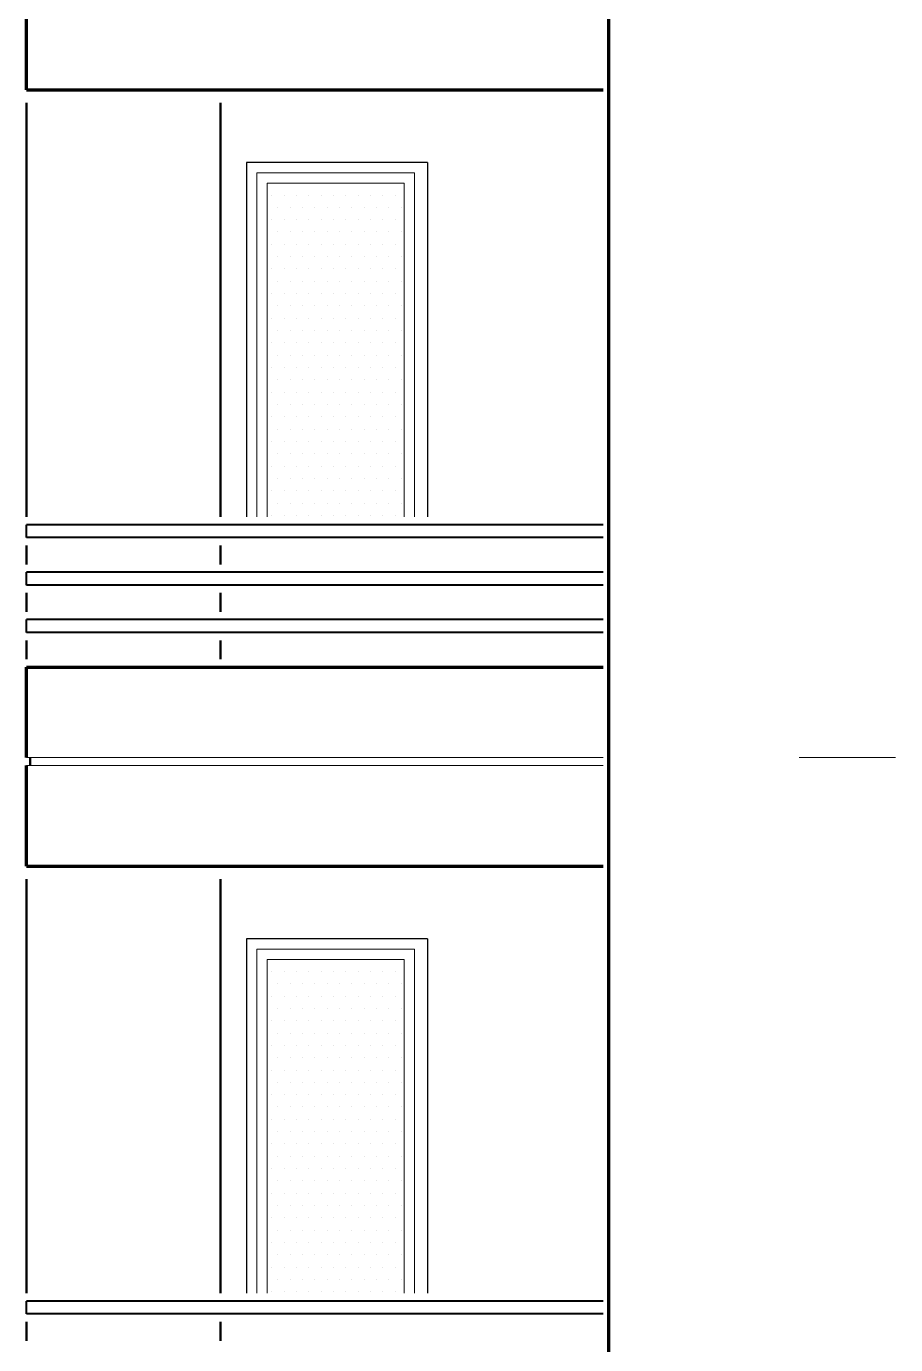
# Model space of a CAD drawing. Header units: millimetres. Extents: x 2016.56 to 2021.8, y 13721.83 to 13722.48.
# Drawn here: x 2020.9036 to 2020.9708, y 13722.1796 to 13722.2815 of the extents above; entities that cross this region are included whole.
import ezdxf

# ---------------------------------------------------------------- set-up
doc = ezdxf.new("R2010")
doc.units = ezdxf.units.MM
doc.linetypes.add('ACAD_ISO07W100', pattern=[3, 0, -3])
doc.layers.get('0').update_dxf_attribs({"lineweight": 20})
for name, color, linetype, lineweight in [('0.3', 150, 'Continuous', 30), ('0.5', 200, 'Continuous', 50), ('0.7', 20, 'Continuous', 70), ('0.8', 6, 'Continuous', 80), ('DUVAR', 4, 'Continuous', 40), ('PENCERE', 3, 'Continuous', 13)]:
    doc.layers.add(name, color=color, linetype=linetype, lineweight=lineweight)

msp = doc.modelspace()

# ---------------------------------------------------------------- linework, layer by layer
for p, q in [((2020.9336, 13722.27014), (2020.9214, 13722.27014)), ((2020.9214, 13722.27014), (2020.9214, 13722.24354)), ((2020.9222, 13722.24354), (2020.9222, 13722.26934)), ((2020.9222, 13722.26934), (2020.9328, 13722.26934)), ((2020.9328, 13722.26934), (2020.9328, 13722.24354)), ((2020.9336, 13722.27014), (2020.9336, 13722.24354)), ((2020.9336, 13722.21014), (2020.9214, 13722.21014)), ((2020.9214, 13722.21014), (2020.9214, 13722.18354)), ((2020.9222, 13722.18354), (2020.9222, 13722.20934)), ((2020.9222, 13722.20934), (2020.9328, 13722.20934)), ((2020.9328, 13722.20934), (2020.9328, 13722.18354)), ((2020.9336, 13722.21014), (2020.9336, 13722.18354))]:
    msp.add_line(p, q)
at = {"layer": '0.3'}
for p, q in [((2020.9346, 13722.27094), (2020.9206, 13722.27094)), ((2020.9206, 13722.27094), (2020.9206, 13722.24354)), ((2020.9346, 13722.27094), (2020.9346, 13722.24354)), ((2020.9346, 13722.21094), (2020.9206, 13722.21094)), ((2020.9206, 13722.21094), (2020.9206, 13722.18354)), ((2020.9346, 13722.21094), (2020.9346, 13722.18354))]:
    msp.add_line(p, q, dxfattribs=at)
at = {"layer": '0.5'}
for p, q in [((2020.9036, 13722.27554), (2020.9036, 13722.24354)), ((2020.9186, 13722.27554), (2020.9186, 13722.24354)), ((2020.9036, 13722.24134), (2020.9036, 13722.23987)), ((2020.9186, 13722.24134), (2020.9186, 13722.23987)), ((2020.9036, 13722.23767), (2020.9036, 13722.2362)), ((2020.9186, 13722.23767), (2020.9186, 13722.2362)), ((2020.9036, 13722.234), (2020.9036, 13722.23254)), ((2020.9186, 13722.234), (2020.9186, 13722.23254)), ((2020.9039, 13722.22494), (2020.9039, 13722.22434)), ((2020.9036, 13722.21554), (2020.9036, 13722.18354)), ((2020.9186, 13722.21554), (2020.9186, 13722.18354)), ((2020.9036, 13722.18134), (2020.9036, 13722.17987)), ((2020.9186, 13722.18134), (2020.9186, 13722.17987))]:
    msp.add_line(p, q, dxfattribs=at)
at = {"layer": '0.7'}
for p, q in [((2020.9036, 13722.27654), (2020.9036, 13722.28434)), ((2020.9036, 13722.27654), (2020.94817, 13722.27654)), ((2020.9036, 13722.22494), (2020.9036, 13722.23194)), ((2020.9036, 13722.23194), (2020.94817, 13722.23194)), ((2020.9036, 13722.21654), (2020.9036, 13722.22434)), ((2020.9036, 13722.21654), (2020.94817, 13722.21654))]:
    msp.add_line(p, q, dxfattribs=at)
at = {"layer": '0.8'}
msp.add_line((2020.9486, 13722.39754), (2020.9486, 13721.97854), dxfattribs=at)
at = {"layer": 'DUVAR'}
for p, q in [((2020.92257, 13722.26841), (2020.92257, 13722.26841)), ((2020.92352, 13722.26841), (2020.92352, 13722.26841)), ((2020.92447, 13722.26841), (2020.92447, 13722.26841)), ((2020.92542, 13722.26841), (2020.92542, 13722.26841)), ((2020.92638, 13722.26841), (2020.92638, 13722.26841)), ((2020.92733, 13722.26841), (2020.92733, 13722.26841)), ((2020.92828, 13722.26841), (2020.92828, 13722.26841)), ((2020.92923, 13722.26841), (2020.92923, 13722.26841)), ((2020.93019, 13722.26841), (2020.93019, 13722.26841)), ((2020.93114, 13722.26841), (2020.93114, 13722.26841)), ((2020.93209, 13722.26841), (2020.93209, 13722.26841)), ((2020.92304, 13722.26746), (2020.92304, 13722.26746)), ((2020.92399, 13722.26746), (2020.92399, 13722.26746)), ((2020.92495, 13722.26746), (2020.92495, 13722.26746)), ((2020.9259, 13722.26746), (2020.9259, 13722.26746)), ((2020.92685, 13722.26746), (2020.92685, 13722.26746)), ((2020.9278, 13722.26746), (2020.9278, 13722.26746)), ((2020.92876, 13722.26746), (2020.92876, 13722.26746)), ((2020.92971, 13722.26746), (2020.92971, 13722.26746)), ((2020.93066, 13722.26746), (2020.93066, 13722.26746)), ((2020.93161, 13722.26746), (2020.93161, 13722.26746)), ((2020.93257, 13722.26746), (2020.93257, 13722.26746)), ((2020.92257, 13722.26651), (2020.92257, 13722.26651)), ((2020.92352, 13722.26651), (2020.92352, 13722.26651)), ((2020.92447, 13722.26651), (2020.92447, 13722.26651)), ((2020.92542, 13722.26651), (2020.92542, 13722.26651)), ((2020.92638, 13722.26651), (2020.92638, 13722.26651)), ((2020.92733, 13722.26651), (2020.92733, 13722.26651)), ((2020.92828, 13722.26651), (2020.92828, 13722.26651)), ((2020.92923, 13722.26651), (2020.92923, 13722.26651)), ((2020.93019, 13722.26651), (2020.93019, 13722.26651)), ((2020.93114, 13722.26651), (2020.93114, 13722.26651)), ((2020.93209, 13722.26651), (2020.93209, 13722.26651)), ((2020.92304, 13722.26556), (2020.92304, 13722.26556)), ((2020.92399, 13722.26556), (2020.92399, 13722.26556)), ((2020.92495, 13722.26556), (2020.92495, 13722.26556)), ((2020.9259, 13722.26556), (2020.9259, 13722.26556)), ((2020.92685, 13722.26556), (2020.92685, 13722.26556)), ((2020.9278, 13722.26556), (2020.9278, 13722.26556)), ((2020.92876, 13722.26556), (2020.92876, 13722.26556)), ((2020.92971, 13722.26556), (2020.92971, 13722.26556)), ((2020.93066, 13722.26556), (2020.93066, 13722.26556)), ((2020.93161, 13722.26556), (2020.93161, 13722.26556)), ((2020.93257, 13722.26556), (2020.93257, 13722.26556)), ((2020.92257, 13722.2646), (2020.92257, 13722.2646)), ((2020.92352, 13722.2646), (2020.92352, 13722.2646)), ((2020.92447, 13722.2646), (2020.92447, 13722.2646)), ((2020.92542, 13722.2646), (2020.92542, 13722.2646)), ((2020.92638, 13722.2646), (2020.92638, 13722.2646)), ((2020.92733, 13722.2646), (2020.92733, 13722.2646)), ((2020.92828, 13722.2646), (2020.92828, 13722.2646)), ((2020.92923, 13722.2646), (2020.92923, 13722.2646)), ((2020.93019, 13722.2646), (2020.93019, 13722.2646)), ((2020.93114, 13722.2646), (2020.93114, 13722.2646)), ((2020.93209, 13722.2646), (2020.93209, 13722.2646)), ((2020.92304, 13722.26365), (2020.92304, 13722.26365)), ((2020.92399, 13722.26365), (2020.92399, 13722.26365)), ((2020.92495, 13722.26365), (2020.92495, 13722.26365)), ((2020.9259, 13722.26365), (2020.9259, 13722.26365)), ((2020.92685, 13722.26365), (2020.92685, 13722.26365)), ((2020.9278, 13722.26365), (2020.9278, 13722.26365)), ((2020.92876, 13722.26365), (2020.92876, 13722.26365)), ((2020.92971, 13722.26365), (2020.92971, 13722.26365)), ((2020.93066, 13722.26365), (2020.93066, 13722.26365)), ((2020.93161, 13722.26365), (2020.93161, 13722.26365)), ((2020.93257, 13722.26365), (2020.93257, 13722.26365)), ((2020.92257, 13722.2627), (2020.92257, 13722.2627)), ((2020.92352, 13722.2627), (2020.92352, 13722.2627)), ((2020.92447, 13722.2627), (2020.92447, 13722.2627)), ((2020.92542, 13722.2627), (2020.92542, 13722.2627)), ((2020.92638, 13722.2627), (2020.92638, 13722.2627)), ((2020.92733, 13722.2627), (2020.92733, 13722.2627)), ((2020.92828, 13722.2627), (2020.92828, 13722.2627)), ((2020.92923, 13722.2627), (2020.92923, 13722.2627)), ((2020.93019, 13722.2627), (2020.93019, 13722.2627)), ((2020.93114, 13722.2627), (2020.93114, 13722.2627)), ((2020.93209, 13722.2627), (2020.93209, 13722.2627)), ((2020.92304, 13722.26175), (2020.92304, 13722.26175)), ((2020.92399, 13722.26175), (2020.92399, 13722.26175)), ((2020.92495, 13722.26175), (2020.92495, 13722.26175)), ((2020.9259, 13722.26175), (2020.9259, 13722.26175)), ((2020.92685, 13722.26175), (2020.92685, 13722.26175)), ((2020.9278, 13722.26175), (2020.9278, 13722.26175)), ((2020.92876, 13722.26175), (2020.92876, 13722.26175)), ((2020.92971, 13722.26175), (2020.92971, 13722.26175)), ((2020.93066, 13722.26175), (2020.93066, 13722.26175)), ((2020.93161, 13722.26175), (2020.93161, 13722.26175)), ((2020.93257, 13722.26175), (2020.93257, 13722.26175)), ((2020.92257, 13722.26079), (2020.92257, 13722.26079)), ((2020.92352, 13722.26079), (2020.92352, 13722.26079)), ((2020.92447, 13722.26079), (2020.92447, 13722.26079)), ((2020.92542, 13722.26079), (2020.92542, 13722.26079)), ((2020.92638, 13722.26079), (2020.92638, 13722.26079)), ((2020.92733, 13722.26079), (2020.92733, 13722.26079)), ((2020.92828, 13722.26079), (2020.92828, 13722.26079)), ((2020.92923, 13722.26079), (2020.92923, 13722.26079)), ((2020.93019, 13722.26079), (2020.93019, 13722.26079)), ((2020.93114, 13722.26079), (2020.93114, 13722.26079)), ((2020.93209, 13722.26079), (2020.93209, 13722.26079)), ((2020.92304, 13722.25984), (2020.92304, 13722.25984)), ((2020.92399, 13722.25984), (2020.92399, 13722.25984)), ((2020.92495, 13722.25984), (2020.92495, 13722.25984)), ((2020.9259, 13722.25984), (2020.9259, 13722.25984)), ((2020.92685, 13722.25984), (2020.92685, 13722.25984)), ((2020.9278, 13722.25984), (2020.9278, 13722.25984)), ((2020.92876, 13722.25984), (2020.92876, 13722.25984)), ((2020.92971, 13722.25984), (2020.92971, 13722.25984)), ((2020.93066, 13722.25984), (2020.93066, 13722.25984)), ((2020.93161, 13722.25984), (2020.93161, 13722.25984)), ((2020.93257, 13722.25984), (2020.93257, 13722.25984)), ((2020.92257, 13722.25889), (2020.92257, 13722.25889)), ((2020.92352, 13722.25889), (2020.92352, 13722.25889)), ((2020.92447, 13722.25889), (2020.92447, 13722.25889)), ((2020.92542, 13722.25889), (2020.92542, 13722.25889)), ((2020.92638, 13722.25889), (2020.92638, 13722.25889)), ((2020.92733, 13722.25889), (2020.92733, 13722.25889)), ((2020.92828, 13722.25889), (2020.92828, 13722.25889)), ((2020.92923, 13722.25889), (2020.92923, 13722.25889)), ((2020.93019, 13722.25889), (2020.93019, 13722.25889)), ((2020.93114, 13722.25889), (2020.93114, 13722.25889)), ((2020.93209, 13722.25889), (2020.93209, 13722.25889)), ((2020.92304, 13722.25794), (2020.92304, 13722.25794)), ((2020.92399, 13722.25794), (2020.92399, 13722.25794)), ((2020.92495, 13722.25794), (2020.92495, 13722.25794)), ((2020.9259, 13722.25794), (2020.9259, 13722.25794)), ((2020.92685, 13722.25794), (2020.92685, 13722.25794)), ((2020.9278, 13722.25794), (2020.9278, 13722.25794)), ((2020.92876, 13722.25794), (2020.92876, 13722.25794)), ((2020.92971, 13722.25794), (2020.92971, 13722.25794)), ((2020.93066, 13722.25794), (2020.93066, 13722.25794)), ((2020.93161, 13722.25794), (2020.93161, 13722.25794)), ((2020.93257, 13722.25794), (2020.93257, 13722.25794)), ((2020.92257, 13722.25698), (2020.92257, 13722.25698)), ((2020.92304, 13722.25603), (2020.92304, 13722.25603)), ((2020.92352, 13722.25698), (2020.92352, 13722.25698)), ((2020.92399, 13722.25603), (2020.92399, 13722.25603)), ((2020.92447, 13722.25698), (2020.92447, 13722.25698)), ((2020.92495, 13722.25603), (2020.92495, 13722.25603)), ((2020.92542, 13722.25698), (2020.92542, 13722.25698)), ((2020.9259, 13722.25603), (2020.9259, 13722.25603)), ((2020.92638, 13722.25698), (2020.92638, 13722.25698)), ((2020.92685, 13722.25603), (2020.92685, 13722.25603)), ((2020.92733, 13722.25698), (2020.92733, 13722.25698)), ((2020.9278, 13722.25603), (2020.9278, 13722.25603)), ((2020.92828, 13722.25698), (2020.92828, 13722.25698)), ((2020.92876, 13722.25603), (2020.92876, 13722.25603)), ((2020.92923, 13722.25698), (2020.92923, 13722.25698)), ((2020.92971, 13722.25603), (2020.92971, 13722.25603)), ((2020.93019, 13722.25698), (2020.93019, 13722.25698)), ((2020.93066, 13722.25603), (2020.93066, 13722.25603)), ((2020.93114, 13722.25698), (2020.93114, 13722.25698)), ((2020.93161, 13722.25603), (2020.93161, 13722.25603)), ((2020.93209, 13722.25698), (2020.93209, 13722.25698)), ((2020.93257, 13722.25603), (2020.93257, 13722.25603)), ((2020.92257, 13722.25508), (2020.92257, 13722.25508)), ((2020.92352, 13722.25508), (2020.92352, 13722.25508)), ((2020.92447, 13722.25508), (2020.92447, 13722.25508)), ((2020.92542, 13722.25508), (2020.92542, 13722.25508)), ((2020.92638, 13722.25508), (2020.92638, 13722.25508)), ((2020.92733, 13722.25508), (2020.92733, 13722.25508)), ((2020.92828, 13722.25508), (2020.92828, 13722.25508)), ((2020.92923, 13722.25508), (2020.92923, 13722.25508)), ((2020.93019, 13722.25508), (2020.93019, 13722.25508)), ((2020.93114, 13722.25508), (2020.93114, 13722.25508)), ((2020.93209, 13722.25508), (2020.93209, 13722.25508)), ((2020.92304, 13722.25413), (2020.92304, 13722.25413)), ((2020.92399, 13722.25413), (2020.92399, 13722.25413)), ((2020.92495, 13722.25413), (2020.92495, 13722.25413)), ((2020.9259, 13722.25413), (2020.9259, 13722.25413)), ((2020.92685, 13722.25413), (2020.92685, 13722.25413)), ((2020.9278, 13722.25413), (2020.9278, 13722.25413)), ((2020.92876, 13722.25413), (2020.92876, 13722.25413)), ((2020.92971, 13722.25413), (2020.92971, 13722.25413)), ((2020.93066, 13722.25413), (2020.93066, 13722.25413)), ((2020.93161, 13722.25413), (2020.93161, 13722.25413)), ((2020.93257, 13722.25413), (2020.93257, 13722.25413)), ((2020.92257, 13722.25317), (2020.92257, 13722.25317)), ((2020.92352, 13722.25317), (2020.92352, 13722.25317)), ((2020.92447, 13722.25317), (2020.92447, 13722.25317)), ((2020.92542, 13722.25317), (2020.92542, 13722.25317)), ((2020.92638, 13722.25317), (2020.92638, 13722.25317)), ((2020.92733, 13722.25317), (2020.92733, 13722.25317)), ((2020.92828, 13722.25317), (2020.92828, 13722.25317)), ((2020.92923, 13722.25317), (2020.92923, 13722.25317)), ((2020.93019, 13722.25317), (2020.93019, 13722.25317)), ((2020.93114, 13722.25317), (2020.93114, 13722.25317)), ((2020.93209, 13722.25317), (2020.93209, 13722.25317)), ((2020.92304, 13722.25222), (2020.92304, 13722.25222)), ((2020.92399, 13722.25222), (2020.92399, 13722.25222)), ((2020.92495, 13722.25222), (2020.92495, 13722.25222)), ((2020.9259, 13722.25222), (2020.9259, 13722.25222)), ((2020.92685, 13722.25222), (2020.92685, 13722.25222)), ((2020.9278, 13722.25222), (2020.9278, 13722.25222)), ((2020.92876, 13722.25222), (2020.92876, 13722.25222)), ((2020.92971, 13722.25222), (2020.92971, 13722.25222)), ((2020.93066, 13722.25222), (2020.93066, 13722.25222)), ((2020.93161, 13722.25222), (2020.93161, 13722.25222)), ((2020.93257, 13722.25222), (2020.93257, 13722.25222)), ((2020.92257, 13722.25127), (2020.92257, 13722.25127)), ((2020.92352, 13722.25127), (2020.92352, 13722.25127)), ((2020.92447, 13722.25127), (2020.92447, 13722.25127)), ((2020.92542, 13722.25127), (2020.92542, 13722.25127)), ((2020.92638, 13722.25127), (2020.92638, 13722.25127)), ((2020.92733, 13722.25127), (2020.92733, 13722.25127)), ((2020.92828, 13722.25127), (2020.92828, 13722.25127)), ((2020.92923, 13722.25127), (2020.92923, 13722.25127)), ((2020.93019, 13722.25127), (2020.93019, 13722.25127)), ((2020.93114, 13722.25127), (2020.93114, 13722.25127)), ((2020.93209, 13722.25127), (2020.93209, 13722.25127)), ((2020.92304, 13722.25032), (2020.92304, 13722.25032)), ((2020.92399, 13722.25032), (2020.92399, 13722.25032)), ((2020.92495, 13722.25032), (2020.92495, 13722.25032)), ((2020.9259, 13722.25032), (2020.9259, 13722.25032)), ((2020.92685, 13722.25032), (2020.92685, 13722.25032)), ((2020.9278, 13722.25032), (2020.9278, 13722.25032)), ((2020.92876, 13722.25032), (2020.92876, 13722.25032)), ((2020.92971, 13722.25032), (2020.92971, 13722.25032)), ((2020.93066, 13722.25032), (2020.93066, 13722.25032)), ((2020.93161, 13722.25032), (2020.93161, 13722.25032)), ((2020.93257, 13722.25032), (2020.93257, 13722.25032)), ((2020.92257, 13722.24936), (2020.92257, 13722.24936)), ((2020.92352, 13722.24936), (2020.92352, 13722.24936)), ((2020.92447, 13722.24936), (2020.92447, 13722.24936)), ((2020.92542, 13722.24936), (2020.92542, 13722.24936)), ((2020.92638, 13722.24936), (2020.92638, 13722.24936)), ((2020.92733, 13722.24936), (2020.92733, 13722.24936)), ((2020.92828, 13722.24936), (2020.92828, 13722.24936)), ((2020.92923, 13722.24936), (2020.92923, 13722.24936)), ((2020.93019, 13722.24936), (2020.93019, 13722.24936)), ((2020.93114, 13722.24936), (2020.93114, 13722.24936)), ((2020.93209, 13722.24936), (2020.93209, 13722.24936)), ((2020.92304, 13722.24841), (2020.92304, 13722.24841)), ((2020.92399, 13722.24841), (2020.92399, 13722.24841)), ((2020.92495, 13722.24841), (2020.92495, 13722.24841)), ((2020.9259, 13722.24841), (2020.9259, 13722.24841)), ((2020.92685, 13722.24841), (2020.92685, 13722.24841)), ((2020.9278, 13722.24841), (2020.9278, 13722.24841)), ((2020.92876, 13722.24841), (2020.92876, 13722.24841)), ((2020.92971, 13722.24841), (2020.92971, 13722.24841)), ((2020.93066, 13722.24841), (2020.93066, 13722.24841)), ((2020.93161, 13722.24841), (2020.93161, 13722.24841)), ((2020.93257, 13722.24841), (2020.93257, 13722.24841)), ((2020.92257, 13722.24746), (2020.92257, 13722.24746)), ((2020.92352, 13722.24746), (2020.92352, 13722.24746)), ((2020.92447, 13722.24746), (2020.92447, 13722.24746)), ((2020.92542, 13722.24746), (2020.92542, 13722.24746)), ((2020.92638, 13722.24746), (2020.92638, 13722.24746)), ((2020.92733, 13722.24746), (2020.92733, 13722.24746)), ((2020.92828, 13722.24746), (2020.92828, 13722.24746)), ((2020.92923, 13722.24746), (2020.92923, 13722.24746)), ((2020.93019, 13722.24746), (2020.93019, 13722.24746)), ((2020.93114, 13722.24746), (2020.93114, 13722.24746)), ((2020.93209, 13722.24746), (2020.93209, 13722.24746)), ((2020.92304, 13722.24651), (2020.92304, 13722.24651)), ((2020.92399, 13722.24651), (2020.92399, 13722.24651)), ((2020.92495, 13722.24651), (2020.92495, 13722.24651)), ((2020.9259, 13722.24651), (2020.9259, 13722.24651)), ((2020.92685, 13722.24651), (2020.92685, 13722.24651)), ((2020.9278, 13722.24651), (2020.9278, 13722.24651)), ((2020.92876, 13722.24651), (2020.92876, 13722.24651)), ((2020.92971, 13722.24651), (2020.92971, 13722.24651)), ((2020.93066, 13722.24651), (2020.93066, 13722.24651)), ((2020.93161, 13722.24651), (2020.93161, 13722.24651)), ((2020.93257, 13722.24651), (2020.93257, 13722.24651)), ((2020.92257, 13722.24555), (2020.92257, 13722.24555)), ((2020.92352, 13722.24555), (2020.92352, 13722.24555)), ((2020.92447, 13722.24555), (2020.92447, 13722.24555)), ((2020.92542, 13722.24555), (2020.92542, 13722.24555)), ((2020.92638, 13722.24555), (2020.92638, 13722.24555)), ((2020.92733, 13722.24555), (2020.92733, 13722.24555)), ((2020.92828, 13722.24555), (2020.92828, 13722.24555)), ((2020.92923, 13722.24555), (2020.92923, 13722.24555)), ((2020.93019, 13722.24555), (2020.93019, 13722.24555)), ((2020.93114, 13722.24555), (2020.93114, 13722.24555)), ((2020.93209, 13722.24555), (2020.93209, 13722.24555)), ((2020.92304, 13722.2446), (2020.92304, 13722.2446)), ((2020.92399, 13722.2446), (2020.92399, 13722.2446)), ((2020.92495, 13722.2446), (2020.92495, 13722.2446)), ((2020.9259, 13722.2446), (2020.9259, 13722.2446)), ((2020.92685, 13722.2446), (2020.92685, 13722.2446)), ((2020.9278, 13722.2446), (2020.9278, 13722.2446)), ((2020.92876, 13722.2446), (2020.92876, 13722.2446)), ((2020.92971, 13722.2446), (2020.92971, 13722.2446)), ((2020.93066, 13722.2446), (2020.93066, 13722.2446)), ((2020.93161, 13722.2446), (2020.93161, 13722.2446)), ((2020.93257, 13722.2446), (2020.93257, 13722.2446)), ((2020.9036, 13722.24194), (2020.9036, 13722.24294)), ((2020.9036, 13722.24194), (2020.9036, 13722.24294)), ((2020.94817, 13722.24294), (2020.9036, 13722.24294)), ((2020.92257, 13722.24365), (2020.92257, 13722.24365)), ((2020.92352, 13722.24365), (2020.92352, 13722.24365)), ((2020.92447, 13722.24365), (2020.92447, 13722.24365)), ((2020.92542, 13722.24365), (2020.92542, 13722.24365)), ((2020.92638, 13722.24365), (2020.92638, 13722.24365)), ((2020.92733, 13722.24365), (2020.92733, 13722.24365)), ((2020.92828, 13722.24365), (2020.92828, 13722.24365)), ((2020.92923, 13722.24365), (2020.92923, 13722.24365)), ((2020.93019, 13722.24365), (2020.93019, 13722.24365)), ((2020.93114, 13722.24365), (2020.93114, 13722.24365)), ((2020.93209, 13722.24365), (2020.93209, 13722.24365)), ((2020.94817, 13722.24194), (2020.9036, 13722.24194)), ((2020.9036, 13722.23827), (2020.9036, 13722.23927)), ((2020.9036, 13722.23827), (2020.9036, 13722.23927)), ((2020.94817, 13722.23927), (2020.9036, 13722.23927)), ((2020.94817, 13722.23827), (2020.9036, 13722.23827)), ((2020.9036, 13722.2346), (2020.9036, 13722.2356)), ((2020.9036, 13722.2346), (2020.9036, 13722.2356)), ((2020.94817, 13722.2356), (2020.9036, 13722.2356)), ((2020.94817, 13722.2346), (2020.9036, 13722.2346)), ((2020.92257, 13722.20841), (2020.92257, 13722.20841)), ((2020.92352, 13722.20841), (2020.92352, 13722.20841)), ((2020.92447, 13722.20841), (2020.92447, 13722.20841)), ((2020.92542, 13722.20841), (2020.92542, 13722.20841)), ((2020.92638, 13722.20841), (2020.92638, 13722.20841)), ((2020.92733, 13722.20841), (2020.92733, 13722.20841)), ((2020.92828, 13722.20841), (2020.92828, 13722.20841)), ((2020.92923, 13722.20841), (2020.92923, 13722.20841)), ((2020.93019, 13722.20841), (2020.93019, 13722.20841)), ((2020.93114, 13722.20841), (2020.93114, 13722.20841)), ((2020.93209, 13722.20841), (2020.93209, 13722.20841)), ((2020.92304, 13722.20746), (2020.92304, 13722.20746)), ((2020.92399, 13722.20746), (2020.92399, 13722.20746)), ((2020.92495, 13722.20746), (2020.92495, 13722.20746)), ((2020.9259, 13722.20746), (2020.9259, 13722.20746)), ((2020.92685, 13722.20746), (2020.92685, 13722.20746)), ((2020.9278, 13722.20746), (2020.9278, 13722.20746)), ((2020.92876, 13722.20746), (2020.92876, 13722.20746)), ((2020.92971, 13722.20746), (2020.92971, 13722.20746)), ((2020.93066, 13722.20746), (2020.93066, 13722.20746)), ((2020.93161, 13722.20746), (2020.93161, 13722.20746)), ((2020.93257, 13722.20746), (2020.93257, 13722.20746)), ((2020.92257, 13722.20651), (2020.92257, 13722.20651)), ((2020.92352, 13722.20651), (2020.92352, 13722.20651)), ((2020.92447, 13722.20651), (2020.92447, 13722.20651)), ((2020.92542, 13722.20651), (2020.92542, 13722.20651)), ((2020.92638, 13722.20651), (2020.92638, 13722.20651)), ((2020.92733, 13722.20651), (2020.92733, 13722.20651)), ((2020.92828, 13722.20651), (2020.92828, 13722.20651)), ((2020.92923, 13722.20651), (2020.92923, 13722.20651)), ((2020.93019, 13722.20651), (2020.93019, 13722.20651)), ((2020.93114, 13722.20651), (2020.93114, 13722.20651)), ((2020.93209, 13722.20651), (2020.93209, 13722.20651)), ((2020.92304, 13722.20556), (2020.92304, 13722.20556)), ((2020.92399, 13722.20556), (2020.92399, 13722.20556)), ((2020.92495, 13722.20556), (2020.92495, 13722.20556)), ((2020.9259, 13722.20556), (2020.9259, 13722.20556)), ((2020.92685, 13722.20556), (2020.92685, 13722.20556)), ((2020.9278, 13722.20556), (2020.9278, 13722.20556)), ((2020.92876, 13722.20556), (2020.92876, 13722.20556)), ((2020.92971, 13722.20556), (2020.92971, 13722.20556)), ((2020.93066, 13722.20556), (2020.93066, 13722.20556)), ((2020.93161, 13722.20556), (2020.93161, 13722.20556)), ((2020.93257, 13722.20556), (2020.93257, 13722.20556)), ((2020.92257, 13722.2046), (2020.92257, 13722.2046)), ((2020.92352, 13722.2046), (2020.92352, 13722.2046)), ((2020.92447, 13722.2046), (2020.92447, 13722.2046)), ((2020.92542, 13722.2046), (2020.92542, 13722.2046)), ((2020.92638, 13722.2046), (2020.92638, 13722.2046)), ((2020.92733, 13722.2046), (2020.92733, 13722.2046)), ((2020.92828, 13722.2046), (2020.92828, 13722.2046)), ((2020.92923, 13722.2046), (2020.92923, 13722.2046)), ((2020.93019, 13722.2046), (2020.93019, 13722.2046)), ((2020.93114, 13722.2046), (2020.93114, 13722.2046)), ((2020.93209, 13722.2046), (2020.93209, 13722.2046)), ((2020.92304, 13722.20365), (2020.92304, 13722.20365)), ((2020.92399, 13722.20365), (2020.92399, 13722.20365)), ((2020.92495, 13722.20365), (2020.92495, 13722.20365)), ((2020.9259, 13722.20365), (2020.9259, 13722.20365)), ((2020.92685, 13722.20365), (2020.92685, 13722.20365)), ((2020.9278, 13722.20365), (2020.9278, 13722.20365)), ((2020.92876, 13722.20365), (2020.92876, 13722.20365)), ((2020.92971, 13722.20365), (2020.92971, 13722.20365)), ((2020.93066, 13722.20365), (2020.93066, 13722.20365)), ((2020.93161, 13722.20365), (2020.93161, 13722.20365)), ((2020.93257, 13722.20365), (2020.93257, 13722.20365)), ((2020.92257, 13722.2027), (2020.92257, 13722.2027)), ((2020.92352, 13722.2027), (2020.92352, 13722.2027)), ((2020.92447, 13722.2027), (2020.92447, 13722.2027)), ((2020.92542, 13722.2027), (2020.92542, 13722.2027)), ((2020.92638, 13722.2027), (2020.92638, 13722.2027)), ((2020.92733, 13722.2027), (2020.92733, 13722.2027)), ((2020.92828, 13722.2027), (2020.92828, 13722.2027)), ((2020.92923, 13722.2027), (2020.92923, 13722.2027)), ((2020.93019, 13722.2027), (2020.93019, 13722.2027)), ((2020.93114, 13722.2027), (2020.93114, 13722.2027)), ((2020.93209, 13722.2027), (2020.93209, 13722.2027)), ((2020.92304, 13722.20175), (2020.92304, 13722.20175)), ((2020.92399, 13722.20175), (2020.92399, 13722.20175)), ((2020.92495, 13722.20175), (2020.92495, 13722.20175)), ((2020.9259, 13722.20175), (2020.9259, 13722.20175)), ((2020.92685, 13722.20175), (2020.92685, 13722.20175)), ((2020.9278, 13722.20175), (2020.9278, 13722.20175)), ((2020.92876, 13722.20175), (2020.92876, 13722.20175)), ((2020.92971, 13722.20175), (2020.92971, 13722.20175)), ((2020.93066, 13722.20175), (2020.93066, 13722.20175)), ((2020.93161, 13722.20175), (2020.93161, 13722.20175)), ((2020.93257, 13722.20175), (2020.93257, 13722.20175)), ((2020.92257, 13722.20079), (2020.92257, 13722.20079)), ((2020.92352, 13722.20079), (2020.92352, 13722.20079)), ((2020.92447, 13722.20079), (2020.92447, 13722.20079)), ((2020.92542, 13722.20079), (2020.92542, 13722.20079)), ((2020.92638, 13722.20079), (2020.92638, 13722.20079)), ((2020.92733, 13722.20079), (2020.92733, 13722.20079)), ((2020.92828, 13722.20079), (2020.92828, 13722.20079)), ((2020.92923, 13722.20079), (2020.92923, 13722.20079)), ((2020.93019, 13722.20079), (2020.93019, 13722.20079)), ((2020.93114, 13722.20079), (2020.93114, 13722.20079)), ((2020.93209, 13722.20079), (2020.93209, 13722.20079)), ((2020.92304, 13722.19984), (2020.92304, 13722.19984)), ((2020.92399, 13722.19984), (2020.92399, 13722.19984)), ((2020.92495, 13722.19984), (2020.92495, 13722.19984)), ((2020.9259, 13722.19984), (2020.9259, 13722.19984)), ((2020.92685, 13722.19984), (2020.92685, 13722.19984)), ((2020.9278, 13722.19984), (2020.9278, 13722.19984)), ((2020.92876, 13722.19984), (2020.92876, 13722.19984)), ((2020.92971, 13722.19984), (2020.92971, 13722.19984)), ((2020.93066, 13722.19984), (2020.93066, 13722.19984)), ((2020.93161, 13722.19984), (2020.93161, 13722.19984)), ((2020.93257, 13722.19984), (2020.93257, 13722.19984)), ((2020.92257, 13722.19889), (2020.92257, 13722.19889)), ((2020.92352, 13722.19889), (2020.92352, 13722.19889)), ((2020.92447, 13722.19889), (2020.92447, 13722.19889)), ((2020.92542, 13722.19889), (2020.92542, 13722.19889)), ((2020.92638, 13722.19889), (2020.92638, 13722.19889)), ((2020.92733, 13722.19889), (2020.92733, 13722.19889)), ((2020.92828, 13722.19889), (2020.92828, 13722.19889)), ((2020.92923, 13722.19889), (2020.92923, 13722.19889)), ((2020.93019, 13722.19889), (2020.93019, 13722.19889)), ((2020.93114, 13722.19889), (2020.93114, 13722.19889)), ((2020.93209, 13722.19889), (2020.93209, 13722.19889)), ((2020.92257, 13722.19698), (2020.92257, 13722.19698)), ((2020.92304, 13722.19794), (2020.92304, 13722.19794)), ((2020.92352, 13722.19698), (2020.92352, 13722.19698)), ((2020.92399, 13722.19794), (2020.92399, 13722.19794)), ((2020.92447, 13722.19698), (2020.92447, 13722.19698)), ((2020.92495, 13722.19794), (2020.92495, 13722.19794)), ((2020.92542, 13722.19698), (2020.92542, 13722.19698)), ((2020.9259, 13722.19794), (2020.9259, 13722.19794)), ((2020.92638, 13722.19698), (2020.92638, 13722.19698)), ((2020.92685, 13722.19794), (2020.92685, 13722.19794)), ((2020.92733, 13722.19698), (2020.92733, 13722.19698)), ((2020.9278, 13722.19794), (2020.9278, 13722.19794)), ((2020.92828, 13722.19698), (2020.92828, 13722.19698)), ((2020.92876, 13722.19794), (2020.92876, 13722.19794)), ((2020.92923, 13722.19698), (2020.92923, 13722.19698)), ((2020.92971, 13722.19794), (2020.92971, 13722.19794)), ((2020.93019, 13722.19698), (2020.93019, 13722.19698)), ((2020.93066, 13722.19794), (2020.93066, 13722.19794)), ((2020.93114, 13722.19698), (2020.93114, 13722.19698)), ((2020.93161, 13722.19794), (2020.93161, 13722.19794)), ((2020.93209, 13722.19698), (2020.93209, 13722.19698)), ((2020.93257, 13722.19794), (2020.93257, 13722.19794)), ((2020.92304, 13722.19603), (2020.92304, 13722.19603)), ((2020.92399, 13722.19603), (2020.92399, 13722.19603)), ((2020.92495, 13722.19603), (2020.92495, 13722.19603)), ((2020.9259, 13722.19603), (2020.9259, 13722.19603)), ((2020.92685, 13722.19603), (2020.92685, 13722.19603)), ((2020.9278, 13722.19603), (2020.9278, 13722.19603)), ((2020.92876, 13722.19603), (2020.92876, 13722.19603)), ((2020.92971, 13722.19603), (2020.92971, 13722.19603)), ((2020.93066, 13722.19603), (2020.93066, 13722.19603)), ((2020.93161, 13722.19603), (2020.93161, 13722.19603)), ((2020.93257, 13722.19603), (2020.93257, 13722.19603)), ((2020.92257, 13722.19508), (2020.92257, 13722.19508)), ((2020.92352, 13722.19508), (2020.92352, 13722.19508)), ((2020.92447, 13722.19508), (2020.92447, 13722.19508)), ((2020.92542, 13722.19508), (2020.92542, 13722.19508)), ((2020.92638, 13722.19508), (2020.92638, 13722.19508)), ((2020.92733, 13722.19508), (2020.92733, 13722.19508)), ((2020.92828, 13722.19508), (2020.92828, 13722.19508)), ((2020.92923, 13722.19508), (2020.92923, 13722.19508)), ((2020.93019, 13722.19508), (2020.93019, 13722.19508)), ((2020.93114, 13722.19508), (2020.93114, 13722.19508)), ((2020.93209, 13722.19508), (2020.93209, 13722.19508)), ((2020.92304, 13722.19413), (2020.92304, 13722.19413)), ((2020.92399, 13722.19413), (2020.92399, 13722.19413)), ((2020.92495, 13722.19413), (2020.92495, 13722.19413)), ((2020.9259, 13722.19413), (2020.9259, 13722.19413)), ((2020.92685, 13722.19413), (2020.92685, 13722.19413)), ((2020.9278, 13722.19413), (2020.9278, 13722.19413)), ((2020.92876, 13722.19413), (2020.92876, 13722.19413)), ((2020.92971, 13722.19413), (2020.92971, 13722.19413)), ((2020.93066, 13722.19413), (2020.93066, 13722.19413)), ((2020.93161, 13722.19413), (2020.93161, 13722.19413)), ((2020.93257, 13722.19413), (2020.93257, 13722.19413)), ((2020.92257, 13722.19317), (2020.92257, 13722.19317)), ((2020.92352, 13722.19317), (2020.92352, 13722.19317)), ((2020.92447, 13722.19317), (2020.92447, 13722.19317)), ((2020.92542, 13722.19317), (2020.92542, 13722.19317)), ((2020.92638, 13722.19317), (2020.92638, 13722.19317)), ((2020.92733, 13722.19317), (2020.92733, 13722.19317)), ((2020.92828, 13722.19317), (2020.92828, 13722.19317)), ((2020.92923, 13722.19317), (2020.92923, 13722.19317)), ((2020.93019, 13722.19317), (2020.93019, 13722.19317)), ((2020.93114, 13722.19317), (2020.93114, 13722.19317)), ((2020.93209, 13722.19317), (2020.93209, 13722.19317)), ((2020.92304, 13722.19222), (2020.92304, 13722.19222)), ((2020.92399, 13722.19222), (2020.92399, 13722.19222)), ((2020.92495, 13722.19222), (2020.92495, 13722.19222)), ((2020.9259, 13722.19222), (2020.9259, 13722.19222)), ((2020.92685, 13722.19222), (2020.92685, 13722.19222)), ((2020.9278, 13722.19222), (2020.9278, 13722.19222)), ((2020.92876, 13722.19222), (2020.92876, 13722.19222)), ((2020.92971, 13722.19222), (2020.92971, 13722.19222)), ((2020.93066, 13722.19222), (2020.93066, 13722.19222)), ((2020.93161, 13722.19222), (2020.93161, 13722.19222)), ((2020.93257, 13722.19222), (2020.93257, 13722.19222)), ((2020.92257, 13722.19127), (2020.92257, 13722.19127)), ((2020.92352, 13722.19127), (2020.92352, 13722.19127)), ((2020.92447, 13722.19127), (2020.92447, 13722.19127)), ((2020.92542, 13722.19127), (2020.92542, 13722.19127)), ((2020.92638, 13722.19127), (2020.92638, 13722.19127)), ((2020.92733, 13722.19127), (2020.92733, 13722.19127)), ((2020.92828, 13722.19127), (2020.92828, 13722.19127)), ((2020.92923, 13722.19127), (2020.92923, 13722.19127)), ((2020.93019, 13722.19127), (2020.93019, 13722.19127)), ((2020.93114, 13722.19127), (2020.93114, 13722.19127)), ((2020.93209, 13722.19127), (2020.93209, 13722.19127)), ((2020.92304, 13722.19032), (2020.92304, 13722.19032)), ((2020.92399, 13722.19032), (2020.92399, 13722.19032)), ((2020.92495, 13722.19032), (2020.92495, 13722.19032)), ((2020.9259, 13722.19032), (2020.9259, 13722.19032)), ((2020.92685, 13722.19032), (2020.92685, 13722.19032)), ((2020.9278, 13722.19032), (2020.9278, 13722.19032)), ((2020.92876, 13722.19032), (2020.92876, 13722.19032)), ((2020.92971, 13722.19032), (2020.92971, 13722.19032)), ((2020.93066, 13722.19032), (2020.93066, 13722.19032)), ((2020.93161, 13722.19032), (2020.93161, 13722.19032)), ((2020.93257, 13722.19032), (2020.93257, 13722.19032)), ((2020.92257, 13722.18936), (2020.92257, 13722.18936)), ((2020.92352, 13722.18936), (2020.92352, 13722.18936)), ((2020.92447, 13722.18936), (2020.92447, 13722.18936)), ((2020.92542, 13722.18936), (2020.92542, 13722.18936)), ((2020.92638, 13722.18936), (2020.92638, 13722.18936)), ((2020.92733, 13722.18936), (2020.92733, 13722.18936)), ((2020.92828, 13722.18936), (2020.92828, 13722.18936)), ((2020.92923, 13722.18936), (2020.92923, 13722.18936)), ((2020.93019, 13722.18936), (2020.93019, 13722.18936)), ((2020.93114, 13722.18936), (2020.93114, 13722.18936)), ((2020.93209, 13722.18936), (2020.93209, 13722.18936)), ((2020.92304, 13722.18841), (2020.92304, 13722.18841)), ((2020.92399, 13722.18841), (2020.92399, 13722.18841)), ((2020.92495, 13722.18841), (2020.92495, 13722.18841)), ((2020.9259, 13722.18841), (2020.9259, 13722.18841)), ((2020.92685, 13722.18841), (2020.92685, 13722.18841)), ((2020.9278, 13722.18841), (2020.9278, 13722.18841)), ((2020.92876, 13722.18841), (2020.92876, 13722.18841)), ((2020.92971, 13722.18841), (2020.92971, 13722.18841)), ((2020.93066, 13722.18841), (2020.93066, 13722.18841)), ((2020.93161, 13722.18841), (2020.93161, 13722.18841)), ((2020.93257, 13722.18841), (2020.93257, 13722.18841)), ((2020.92257, 13722.18746), (2020.92257, 13722.18746)), ((2020.92352, 13722.18746), (2020.92352, 13722.18746)), ((2020.92447, 13722.18746), (2020.92447, 13722.18746)), ((2020.92542, 13722.18746), (2020.92542, 13722.18746)), ((2020.92638, 13722.18746), (2020.92638, 13722.18746)), ((2020.92733, 13722.18746), (2020.92733, 13722.18746)), ((2020.92828, 13722.18746), (2020.92828, 13722.18746)), ((2020.92923, 13722.18746), (2020.92923, 13722.18746)), ((2020.93019, 13722.18746), (2020.93019, 13722.18746)), ((2020.93114, 13722.18746), (2020.93114, 13722.18746)), ((2020.93209, 13722.18746), (2020.93209, 13722.18746)), ((2020.92304, 13722.18651), (2020.92304, 13722.18651)), ((2020.92399, 13722.18651), (2020.92399, 13722.18651)), ((2020.92495, 13722.18651), (2020.92495, 13722.18651)), ((2020.9259, 13722.18651), (2020.9259, 13722.18651)), ((2020.92685, 13722.18651), (2020.92685, 13722.18651)), ((2020.9278, 13722.18651), (2020.9278, 13722.18651)), ((2020.92876, 13722.18651), (2020.92876, 13722.18651)), ((2020.92971, 13722.18651), (2020.92971, 13722.18651)), ((2020.93066, 13722.18651), (2020.93066, 13722.18651)), ((2020.93161, 13722.18651), (2020.93161, 13722.18651)), ((2020.93257, 13722.18651), (2020.93257, 13722.18651)), ((2020.92257, 13722.18555), (2020.92257, 13722.18555)), ((2020.92352, 13722.18555), (2020.92352, 13722.18555)), ((2020.92447, 13722.18555), (2020.92447, 13722.18555)), ((2020.92542, 13722.18555), (2020.92542, 13722.18555)), ((2020.92638, 13722.18555), (2020.92638, 13722.18555)), ((2020.92733, 13722.18555), (2020.92733, 13722.18555)), ((2020.92828, 13722.18555), (2020.92828, 13722.18555)), ((2020.92923, 13722.18555), (2020.92923, 13722.18555)), ((2020.93019, 13722.18555), (2020.93019, 13722.18555)), ((2020.93114, 13722.18555), (2020.93114, 13722.18555)), ((2020.93209, 13722.18555), (2020.93209, 13722.18555)), ((2020.92304, 13722.1846), (2020.92304, 13722.1846)), ((2020.92399, 13722.1846), (2020.92399, 13722.1846)), ((2020.92495, 13722.1846), (2020.92495, 13722.1846)), ((2020.9259, 13722.1846), (2020.9259, 13722.1846)), ((2020.92685, 13722.1846), (2020.92685, 13722.1846)), ((2020.9278, 13722.1846), (2020.9278, 13722.1846)), ((2020.92876, 13722.1846), (2020.92876, 13722.1846)), ((2020.92971, 13722.1846), (2020.92971, 13722.1846)), ((2020.93066, 13722.1846), (2020.93066, 13722.1846)), ((2020.93161, 13722.1846), (2020.93161, 13722.1846)), ((2020.93257, 13722.1846), (2020.93257, 13722.1846)), ((2020.9036, 13722.18194), (2020.9036, 13722.18294)), ((2020.9036, 13722.18194), (2020.9036, 13722.18294)), ((2020.94817, 13722.18294), (2020.9036, 13722.18294)), ((2020.92257, 13722.18365), (2020.92257, 13722.18365)), ((2020.92352, 13722.18365), (2020.92352, 13722.18365)), ((2020.92447, 13722.18365), (2020.92447, 13722.18365)), ((2020.92542, 13722.18365), (2020.92542, 13722.18365)), ((2020.92638, 13722.18365), (2020.92638, 13722.18365)), ((2020.92733, 13722.18365), (2020.92733, 13722.18365)), ((2020.92828, 13722.18365), (2020.92828, 13722.18365)), ((2020.92923, 13722.18365), (2020.92923, 13722.18365)), ((2020.93019, 13722.18365), (2020.93019, 13722.18365)), ((2020.93114, 13722.18365), (2020.93114, 13722.18365)), ((2020.93209, 13722.18365), (2020.93209, 13722.18365)), ((2020.94817, 13722.18194), (2020.9036, 13722.18194))]:
    msp.add_line(p, q, dxfattribs=at)
at = {"layer": 'PENCERE'}
for p, q in [((2020.9036, 13722.22494), (2020.94817, 13722.22494)), ((2020.9036, 13722.22434), (2020.94817, 13722.22434))]:
    msp.add_line(p, q, dxfattribs=at)
at = {"layer": 'PENCERE', "linetype": 'ACAD_ISO07W100'}
msp.add_line((2020.97078, 13722.22494), (2020.96332, 13722.22494), dxfattribs=at)

doc.saveas('drawing.dxf')
